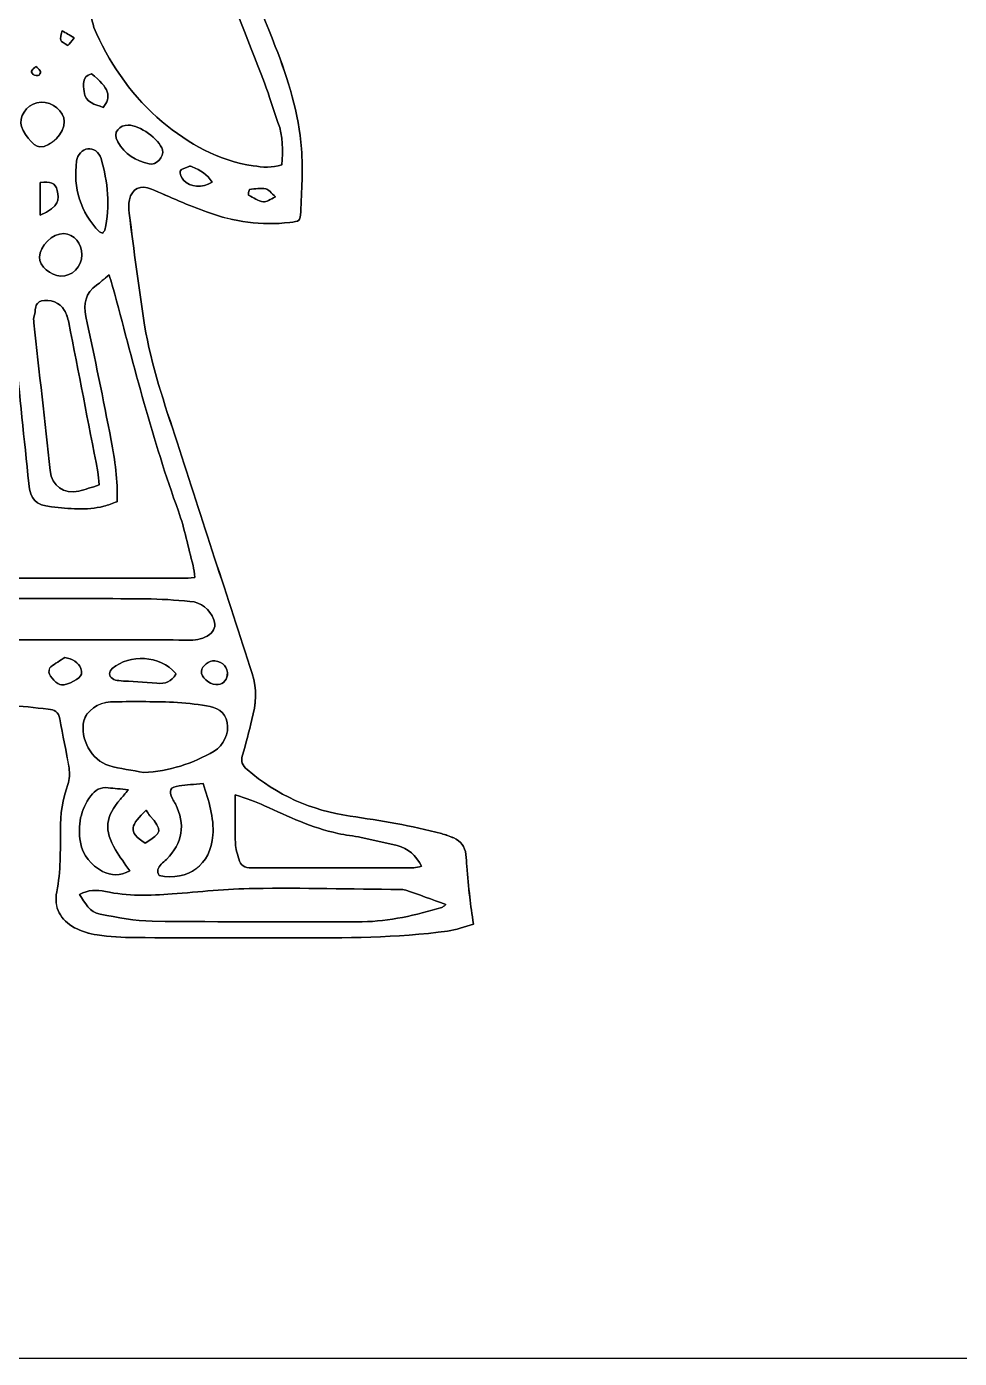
# Model space of a CAD drawing. Extents: x 0 to 300, y 0 to 232.
# Drawn here: x 145.8 to 199.4, y 0 to 76.6 of the extents above; entities that cross this region are included whole.
import ezdxf

# ---------------------------------------------------------------- set-up
doc = ezdxf.new("R2010")
doc.units = 0
doc.layers.get('0').update_dxf_attribs({"linetype": 'CONTINUOUS'})

msp = doc.modelspace()

# ---------------------------------------------------------------- linework, layer by layer
at = {"color": 7}
for points in [[(148.490064, 75.967592)], [(148.490064, 75.967592)], [(146.292387, 74.324522)], [(146.292387, 74.324522)], [(149.485235, 73.911572)], [(149.485235, 73.911572)], [(147.922437, 71.151991)], [(147.922437, 71.151991)], [(151.598348, 70.953816)], [(151.598348, 70.953816)], [(160.438706, 68.663132)], [(160.438706, 68.663132)], [(156.422534, 67.663095)], [(156.422534, 67.663095)], [(160.076409, 66.825606)], [(160.076409, 66.825606)], [(146.537066, 65.76304)], [(146.537066, 65.76304)], [(150.128556, 64.73968)], [(150.128556, 64.73968)], [(148.935208, 63.493104)], [(148.935208, 63.493104)], [(149.928233, 50.250524)], [(149.928233, 50.250524)], [(147.954488, 40.329141)], [(147.954488, 40.329141)], [(156.583221, 40.124956)], [(156.583221, 40.124956)], [(154.334032, 39.35901)], [(154.334032, 39.35901)], [(152.496649, 33.702772)], [(152.496649, 33.702772)], [(155.901982, 33.071471)], [(155.901982, 33.071471)], [(157.756822, 32.431298)], [(157.756822, 32.431298)], [(152.636016, 31.546161)], [(152.636016, 31.546161)], [(151.683055, 28.048823)], [(151.683055, 28.048823)], [(148.804283, 26.696934)], [(148.804283, 26.696934)]]:
    msp.add_lwpolyline(points, close=True, dxfattribs=at)
for points in [[(160.059382, 75.481525), (159.062064, 78.01331), (158.034841, 80.533363), (157.031799, 83.062859)], [(157.032228, 83.062573), (158.03527, 80.532934), (159.062493, 78.013024), (160.059811, 75.481239)], [(159.438669, 73.383151), (158.427186, 76.006083), (157.39152, 78.619857), (156.370593, 81.238926)], [(156.370736, 81.239069), (157.391807, 78.619857), (158.427329, 76.006226), (159.438813, 73.383294)], [(149.434582, 77.681634), (149.444455, 77.192276), (149.559498, 76.66829), (149.766259, 76.225722)], [(149.766402, 76.225865), (149.559641, 76.668434), (149.444599, 77.192419), (149.434726, 77.681777)], [(147.800956, 76.382974), (147.641699, 75.81177), (147.641699, 75.81177), (148.122616, 75.53089)], [(148.122616, 75.53089), (147.641699, 75.81177), (147.641699, 75.81177), (147.800956, 76.382974)], [(148.490064, 75.967592), (148.213333, 76.134432), (148.016302, 76.253194), (147.800956, 76.382974)], [(147.800956, 76.382974), (148.016445, 76.253194), (148.213333, 76.134432), (148.490064, 75.967592)], [(148.122616, 75.53089), (148.217626, 75.643786), (148.316213, 75.760974), (148.490064, 75.967592)], [(148.490064, 75.967592), (148.316213, 75.761117), (148.217626, 75.643786), (148.122616, 75.53089)], [(149.766259, 76.225722), (150.676437, 74.278161), (151.892821, 72.542513), (153.551631, 71.149702)], [(153.551774, 71.149845), (151.892964, 72.542513), (150.67658, 74.278161), (149.766402, 76.225865)], [(161.565375, 69.585472), (161.413989, 71.62976), (160.808014, 73.58104), (160.059382, 75.481525)], [(160.059811, 75.481239), (160.808444, 73.580754), (161.414561, 71.629474), (161.565804, 69.585186)], [(146.12984, 73.873081), (145.931521, 74.053657), (146.097645, 74.176856), (146.292387, 74.324522)], [(146.292387, 74.324522), (146.097788, 74.176856), (145.931664, 74.053514), (146.12984, 73.873081)], [(146.469958, 73.820568), (146.652537, 74.030763), (146.478114, 74.165265), (146.292387, 74.324522)], [(146.292387, 74.324522), (146.478114, 74.165265), (146.65268, 74.03062), (146.469958, 73.820568)], [(146.12984, 73.873081), (146.204388, 73.805401), (146.427604, 73.771632), (146.469958, 73.820568)], [(146.469958, 73.820568), (146.427604, 73.771632), (146.204388, 73.805544), (146.12984, 73.873081)], [(149.485235, 73.911572), (148.906734, 73.72055), (149.02106, 73.261383), (149.063557, 72.882345)], [(149.063557, 72.882345), (149.02106, 73.261383), (148.906734, 73.72055), (149.485235, 73.911572)], [(150.155456, 71.974028), (150.666277, 72.550097), (150.494859, 73.114147), (149.485235, 73.911572)], [(149.485235, 73.911572), (150.494859, 73.11429), (150.666277, 72.550097), (150.155456, 71.974028)], [(149.063557, 72.882345), (149.135101, 72.240027), (149.686988, 72.143014), (150.155456, 71.974028)], [(150.155456, 71.974028), (149.687131, 72.143014), (149.135101, 72.239884), (149.063557, 72.882345)], [(160.211484, 71.11207), (159.927312, 71.858985), (159.725989, 72.637666), (159.438669, 73.383151)], [(159.438813, 73.383294), (159.726275, 72.637809), (159.927455, 71.859129), (160.211627, 71.112213)], [(145.421129, 71.06571), (145.388362, 71.674117), (145.935813, 72.241171), (146.581137, 72.2675)], [(146.58128, 72.267643), (145.935813, 72.241171), (145.388505, 71.67426), (145.421272, 71.065853)], [(146.581137, 72.2675), (147.243201, 72.294686), (147.904694, 71.744373), (147.922437, 71.151991)], [(147.922437, 71.151991), (147.904694, 71.744373), (147.243201, 72.294543), (146.58128, 72.267643)], [(146.514172, 69.696365), (146.140285, 69.701516), (145.448029, 70.569054), (145.421129, 71.06571)], [(145.421272, 71.065853), (145.448172, 70.569054), (146.140285, 69.701659), (146.514315, 69.696508)], [(147.922437, 71.151991), (147.941896, 70.501946), (147.153915, 69.687351), (146.514172, 69.696365)], [(146.514315, 69.696508), (147.153915, 69.687351), (147.941896, 70.502089), (147.922437, 71.151991)], [(151.598348, 70.953816), (151.116287, 70.949809), (150.661985, 70.575207), (150.999241, 69.983255)], [(150.999241, 69.983255), (150.661985, 70.575207), (151.116287, 70.949666), (151.598348, 70.953816)], [(153.566942, 69.528238), (153.391946, 70.142225), (152.254403, 70.965835), (151.598348, 70.953816)], [(151.598348, 70.953816), (152.254403, 70.965835), (153.391946, 70.142225), (153.566942, 69.528238)], [(153.551631, 71.149702), (155.082379, 69.864349), (156.781826, 68.90867), (158.791343, 68.61019)], [(158.791486, 68.610333), (156.781969, 68.908813), (155.082522, 69.864493), (153.551774, 71.149845)], [(160.438706, 68.663132), (160.493652, 69.5052), (160.515115, 70.314502), (160.211484, 71.11207)], [(160.211627, 71.112213), (160.515115, 70.314502), (160.493652, 69.5052), (160.438706, 68.663132)], [(150.999241, 69.983255), (151.400458, 69.278693), (152.037482, 68.900943), (152.795845, 68.725089)], [(152.795845, 68.725089), (152.037482, 68.900943), (151.400458, 69.278693), (150.999241, 69.983255)], [(148.628143, 68.889925), (148.676792, 69.261952), (148.964684, 69.552276), (149.277043, 69.589765)], [(149.277043, 69.589622), (148.964541, 69.552133), (148.676792, 69.261809), (148.628143, 68.889782)], [(149.277043, 69.589765), (149.594697, 69.627826), (149.92623, 69.415342), (150.038267, 69.028577)], [(150.038267, 69.028434), (149.92623, 69.415199), (149.594554, 69.627683), (149.277043, 69.589622)], [(150.038267, 69.028577), (150.430183, 67.674399), (150.559391, 66.301477), (150.248176, 64.909954)], [(150.248176, 64.909811), (150.559391, 66.301477), (150.430183, 67.674256), (150.038267, 69.028434)], [(152.795845, 68.725089), (153.219812, 68.626788), (153.678693, 69.136465), (153.566942, 69.528238)], [(153.566942, 69.528238), (153.678693, 69.136465), (153.219812, 68.626788), (152.795845, 68.725089)], [(161.521447, 65.957639), (161.571957, 67.166153), (161.654375, 68.38354), (161.565375, 69.585472)], [(161.565804, 69.585186), (161.654804, 68.383253), (161.572386, 67.165867), (161.521876, 65.957353)], [(149.943544, 64.816661), (148.838195, 65.958211), (148.423814, 67.326554), (148.628143, 68.889925)], [(148.628143, 68.889782), (148.423814, 67.326411), (148.838338, 65.958068), (149.943544, 64.816518)], [(154.592448, 68.299977), (154.539076, 68.171341), (154.65884, 67.909492), (154.780751, 67.780427)], [(154.780751, 67.780427), (154.658697, 67.909492), (154.539076, 68.171198), (154.592448, 68.299977)], [(155.086528, 68.580142), (154.908385, 68.5013), (154.650112, 68.439057), (154.592448, 68.299977)], [(154.592448, 68.299977), (154.650112, 68.439057), (154.908385, 68.5013), (155.086528, 68.580142)], [(155.285992, 68.562399), (155.227326, 68.589013), (155.140615, 68.604037), (155.086528, 68.580142)], [(155.086528, 68.580142), (155.140615, 68.604037), (155.227183, 68.589013), (155.285992, 68.562399)], [(156.422534, 67.663095), (156.170271, 68.128415), (155.737861, 68.358642), (155.285992, 68.562399)], [(155.285992, 68.562399), (155.737718, 68.358642), (156.170271, 68.128415), (156.422534, 67.663095)], [(158.791343, 68.61019), (159.329494, 68.530347), (159.87623, 68.476976), (160.438706, 68.663132)], [(160.438706, 68.663132), (159.87623, 68.476976), (159.329494, 68.530347), (158.791486, 68.610333)], [(147.512349, 67.194485), (147.42063, 67.61559), (147.110273, 67.74351), (146.537066, 67.652793)], [(146.537066, 67.652793), (147.110417, 67.74351), (147.420773, 67.61559), (147.512349, 67.194485)], [(146.537066, 67.652793), (146.537066, 67.049108), (146.537066, 66.442848), (146.537066, 65.76304)], [(146.537066, 65.76304), (146.537066, 66.442848), (146.537066, 67.048965), (146.537066, 67.652793)], [(151.669748, 66.646747), (151.805967, 67.312389), (152.314928, 67.539754), (152.930776, 67.274327)], [(152.931205, 67.274041), (152.315215, 67.539468), (151.806396, 67.312246), (151.670177, 66.646461)], [(154.780751, 67.780427), (155.163938, 67.375061), (155.849183, 67.336141), (156.422534, 67.663095)], [(156.422534, 67.663095), (155.849183, 67.336141), (155.163938, 67.375061), (154.780751, 67.780427)], [(146.537066, 65.76304), (147.662304, 66.287884), (147.629108, 66.65848), (147.512349, 67.194485)], [(147.512349, 67.194485), (147.628965, 66.65848), (147.662304, 66.287884), (146.537066, 65.76304)], [(152.930776, 67.274327), (154.000925, 66.813014), (155.065065, 66.330524), (156.16097, 65.938465)], [(156.161399, 65.938179), (155.065494, 66.330238), (154.001355, 66.812728), (152.931205, 67.274041)], [(158.525057, 66.914177), (158.489715, 66.934066), (158.545233, 67.239843), (158.582435, 67.245138)], [(158.582579, 67.245281), (158.545233, 67.239986), (158.489858, 66.934066), (158.525201, 66.91432)], [(159.37614, 66.540147), (159.077947, 66.593661), (158.795922, 66.762218), (158.525057, 66.914177)], [(158.525201, 66.91432), (158.796208, 66.762218), (159.07809, 66.593805), (159.376283, 66.54029)], [(158.582435, 67.245138), (158.889358, 67.288922), (159.210016, 67.340863), (159.509641, 67.29021)], [(159.509784, 67.290353), (159.210016, 67.341006), (158.889358, 67.288922), (158.582579, 67.245281)], [(160.076409, 66.825606), (159.753175, 66.685237), (159.546271, 66.509669), (159.37614, 66.540147)], [(159.376283, 66.54029), (159.546271, 66.509669), (159.753175, 66.685237), (160.076409, 66.825606)], [(159.509641, 67.29021), (159.680487, 67.26145), (159.819711, 67.045817), (160.076409, 66.825606)], [(160.076409, 66.825606), (159.819711, 67.045817), (159.680487, 67.26145), (159.509784, 67.290353)], [(151.651719, 65.895682), (151.619095, 66.141649), (151.620097, 66.404929), (151.669748, 66.646747)], [(151.670177, 66.646461), (151.620526, 66.404643), (151.619525, 66.141363), (151.652148, 65.895396)], [(152.542866, 59.438727), (152.198026, 61.583319), (151.938037, 63.74179), (151.651719, 65.895682)], [(151.652148, 65.895396), (151.938466, 63.741504), (152.198312, 61.583033), (152.543296, 59.438441)], [(156.16097, 65.938465), (157.684849, 65.392873), (159.265391, 65.162646), (160.888143, 65.354526)], [(160.888572, 65.35424), (159.26582, 65.16236), (157.685278, 65.39273), (156.161399, 65.938179)], [(160.888143, 65.354526), (161.448902, 65.420775), (161.499269, 65.425783), (161.521447, 65.957639)], [(161.521876, 65.957353), (161.499698, 65.425497), (161.449331, 65.420489), (160.888572, 65.35424)], [(146.492852, 63.352736), (146.492995, 63.994768), (147.251644, 64.732097), (147.893533, 64.714068)], [(147.893676, 64.714068), (147.251787, 64.732097), (146.493138, 63.994911), (146.492995, 63.352736)], [(147.893533, 64.714068), (148.474467, 64.697756), (148.944079, 64.147013), (148.935208, 63.493104)], [(148.935208, 63.493104), (148.944079, 64.147013), (148.474324, 64.697756), (147.893676, 64.714068)], [(150.128556, 64.73968), (150.060017, 64.766867), (149.984181, 64.774737), (149.943544, 64.816661)], [(149.943544, 64.816518), (149.984181, 64.774737), (150.06016, 64.766867), (150.128556, 64.73968)], [(150.248176, 64.909954), (150.235012, 64.851002), (150.174487, 64.802925), (150.128556, 64.73968)], [(150.128556, 64.73968), (150.174343, 64.802925), (150.235012, 64.851002), (150.248176, 64.909811)], [(147.723688, 62.268564), (147.107698, 62.294319), (146.492566, 62.836048), (146.492852, 63.352736)], [(146.492995, 63.352736), (146.492995, 62.836048), (147.107841, 62.294319), (147.723832, 62.268564)], [(148.935208, 63.493104), (148.925764, 62.80371), (148.369727, 62.241663), (147.723688, 62.268564)], [(147.723832, 62.268564), (148.369727, 62.241663), (148.925764, 62.80371), (148.935208, 63.493104)], [(149.77699, 61.742432), (149.994626, 61.900829), (150.193231, 62.085269), (150.498007, 62.338819)], [(150.49815, 62.33839), (150.193374, 62.08484), (149.994626, 61.9004), (149.777133, 61.742003)], [(150.498007, 62.338819), (150.626356, 61.907698), (150.73639, 61.57273), (150.826249, 61.232469)], [(150.826392, 61.23204), (150.736533, 61.572444), (150.626642, 61.907411), (150.49815, 62.33839)], [(149.16844, 59.932951), (149.005178, 60.690741), (149.142112, 61.280546), (149.77699, 61.742432)], [(149.777133, 61.742003), (149.142255, 61.279974), (149.005321, 60.690168), (149.168583, 59.932522)], [(146.608896, 60.839122), (146.166327, 60.717927), (146.302403, 60.281368), (146.185071, 59.986179)], [(146.185214, 59.986179), (146.302546, 60.281368), (146.16647, 60.717927), (146.609039, 60.839122)], [(147.92215, 60.307696), (147.685055, 60.728802), (147.077793, 60.967328), (146.608896, 60.839122)], [(146.609039, 60.839122), (147.077793, 60.967328), (147.685198, 60.728802), (147.922293, 60.307696)], [(150.826249, 61.232469), (151.933601, 57.033288), (153.011048, 52.826666), (154.484131, 48.733084)], [(154.484274, 48.732655), (153.011048, 52.826237), (151.933744, 57.033002), (150.826392, 61.23204)], [(146.185071, 59.986179), (146.138139, 59.868275), (146.16275, 59.715029), (146.177202, 59.580384)], [(146.177345, 59.580384), (146.16275, 59.715029), (146.138282, 59.868275), (146.185214, 59.986179)], [(148.17656, 59.60385), (148.128768, 59.846526), (148.042916, 60.092779), (147.92215, 60.307696)], [(147.922293, 60.307696), (148.043202, 60.092779), (148.128911, 59.846526), (148.176703, 59.60385)], [(150.619631, 52.810498), (150.154597, 55.188321), (149.677974, 57.564428), (149.16844, 59.932951)], [(149.168583, 59.932522), (149.678117, 57.563855), (150.154741, 55.187892), (150.619774, 52.810068)], [(146.177202, 59.580384), (146.485125, 56.744967), (146.790044, 53.909121), (147.110273, 51.074993)], [(147.110417, 51.074993), (146.790187, 53.909264), (146.485268, 56.744967), (146.177345, 59.580384)], [(149.849965, 51.006454), (149.296933, 53.873063), (148.741039, 56.739387), (148.17656, 59.60385)], [(148.176703, 59.60385), (148.741182, 56.739387), (149.297076, 53.873063), (149.850108, 51.006454)], [(154.410012, 52.703039), (153.688566, 54.921177), (152.914321, 57.128584), (152.542866, 59.438727)], [(152.543296, 59.438441), (152.91475, 57.128155), (153.688995, 54.920891), (154.410441, 52.702753)], [(145.103189, 57.979953), (145.348727, 55.429996), (145.619304, 52.882327), (145.877291, 50.333658)], [(145.877434, 50.333228), (145.619448, 52.882041), (145.34887, 55.429566), (145.103332, 57.979524)], [(150.965187, 49.288405), (150.990084, 50.511944), (150.843133, 51.667517), (150.619631, 52.810498)], [(150.619774, 52.810068), (150.843419, 51.667087), (150.990227, 50.511515), (150.96533, 49.287976)], [(158.73511, 39.394352), (157.283919, 43.827481), (155.85276, 48.267049), (154.410012, 52.703039)], [(154.410441, 52.702753), (155.85319, 48.266762), (157.284348, 43.827338), (158.735539, 39.394066)], [(147.110273, 51.074993), (147.210005, 50.191572), (147.885806, 49.715378), (148.758781, 49.900246)], [(148.758925, 49.900246), (147.885806, 49.715378), (147.210148, 50.191572), (147.110417, 51.074993)], [(149.928233, 50.250524), (149.89747, 50.557875), (149.892605, 50.785813), (149.849965, 51.006454)], [(149.850108, 51.006454), (149.892605, 50.785813), (149.89747, 50.558018), (149.928233, 50.250524)], [(145.877291, 50.333658), (145.972301, 49.395148), (146.253467, 49.09395), (147.188828, 48.995506)], [(147.188971, 48.995077), (146.25361, 49.093521), (145.972444, 49.394719), (145.877434, 50.333228)], [(148.758781, 49.900246), (149.134385, 49.979946), (149.496968, 50.11917), (149.928233, 50.250524)], [(149.928233, 50.250524), (149.496968, 50.11917), (149.134385, 49.979803), (148.758925, 49.900246)], [(150.191514, 49.024266), (150.450216, 49.091517), (150.699187, 49.196257), (150.965187, 49.288405)], [(150.96533, 49.287976), (150.699331, 49.195828), (150.450216, 49.091088), (150.191657, 49.023837)], [(147.188828, 48.995506), (148.190153, 48.890194), (149.194625, 48.765278), (150.191514, 49.024266)], [(150.191657, 49.023837), (149.194625, 48.764706), (148.190296, 48.889621), (147.188971, 48.995077)], [(154.484131, 48.733084), (154.846428, 47.726465), (155.055478, 46.664329), (155.325055, 45.625086)], [(155.325198, 45.624657), (155.055621, 46.663899), (154.846571, 47.726036), (154.484274, 48.732655)], [(155.325055, 45.625086), (155.380429, 45.411743), (155.391447, 45.18681), (155.430081, 44.916947)], [(155.430224, 44.916518), (155.391447, 45.186524), (155.380429, 45.411314), (155.325198, 45.624657)], [(154.699763, 44.882893), (143.485874, 44.881462), (132.271984, 44.881319), (121.058095, 44.882893)], [(121.058238, 44.882463), (132.272127, 44.881032), (143.486017, 44.881032), (154.699906, 44.882463)], [(155.430081, 44.916947), (155.145766, 44.903068), (154.922693, 44.882893), (154.699763, 44.882893)], [(154.699906, 44.882463), (154.922979, 44.882463), (155.145909, 44.902782), (155.430224, 44.916518)], [(144.986859, 43.716016), (147.527802, 43.714442), (150.068745, 43.719879), (152.609259, 43.698273)], [(152.609402, 43.69813), (150.068745, 43.719736), (147.527802, 43.714299), (144.987002, 43.715873)], [(152.609259, 43.698273), (153.454618, 43.690976), (154.300979, 43.628161), (155.143763, 43.554614)], [(155.143906, 43.554471), (154.301122, 43.628017), (153.454761, 43.690833), (152.609402, 43.69813)], [(155.143763, 43.554614), (155.816988, 43.495948), (156.280019, 43.135225), (156.51783, 42.481459)], [(156.517973, 42.481316), (156.280305, 43.135082), (155.817275, 43.495805), (155.143906, 43.554471)], [(156.51783, 42.481459), (156.64947, 42.119306), (156.55446, 41.86089), (156.264279, 41.643398)], [(156.264422, 41.643254), (156.554603, 41.86089), (156.649613, 42.119163), (156.517973, 42.481316)], [(156.264279, 41.643398), (155.938756, 41.399291), (155.572595, 41.320879), (155.168231, 41.324313)], [(155.168374, 41.32417), (155.572739, 41.320879), (155.938899, 41.399148), (156.264422, 41.643254)], [(149.948981, 41.342199), (139.304436, 41.34363), (128.660033, 41.340053), (118.015488, 41.347064)], [(118.015631, 41.346921), (128.660176, 41.33991), (139.304579, 41.343344), (149.949124, 41.342056)], [(155.168231, 41.324313), (153.428576, 41.338479), (151.688922, 41.341913), (149.948981, 41.342199)], [(149.949124, 41.342056), (151.688922, 41.342056), (153.428576, 41.338336), (155.168374, 41.32417)], [(147.954488, 40.329141), (147.681478, 40.148995), (147.399596, 39.980295), (147.140894, 39.781546)], [(147.14118, 39.781403), (147.399596, 39.980295), (147.681478, 40.149138), (147.954488, 40.329141)], [(148.872536, 39.696123), (148.74018, 40.033523), (148.379457, 40.254593), (147.954488, 40.329141)], [(147.954488, 40.329141), (148.379457, 40.254593), (148.74018, 40.033523), (148.872822, 39.69598)], [(150.679155, 39.682244), (151.699367, 40.561515), (153.401962, 40.440177), (154.325447, 39.421253)], [(154.32559, 39.421253), (153.402105, 40.440177), (151.699367, 40.561515), (150.679298, 39.682244)], [(156.583221, 40.124956), (156.229366, 40.161872), (155.849326, 39.862248), (155.811551, 39.516835)], [(155.811694, 39.516835), (155.849326, 39.862248), (156.229366, 40.161729), (156.583221, 40.124956)], [(157.299658, 39.310646), (157.357752, 39.729749), (157.053262, 40.075877), (156.583221, 40.124956)], [(156.583221, 40.124956), (157.053262, 40.075877), (157.357752, 39.729749), (157.299801, 39.310646)], [(147.140894, 39.781546), (147.069207, 39.726315), (147.032005, 39.579937), (147.038444, 39.479203)], [(147.03873, 39.47906), (147.032291, 39.579793), (147.069494, 39.726315), (147.14118, 39.781403)], [(147.038444, 39.479203), (147.055328, 39.219786), (147.535672, 38.752892), (147.763037, 38.74631)], [(147.763324, 38.746167), (147.535815, 38.752749), (147.055614, 39.219643), (147.03873, 39.47906)], [(147.763037, 38.74631), (148.149516, 38.735293), (148.844061, 39.102598), (148.905017, 39.369026)], [(148.905303, 39.368883), (148.844205, 39.102598), (148.149802, 38.73515), (147.763324, 38.746167)], [(148.905017, 39.369026), (148.92834, 39.47119), (148.911599, 39.597107), (148.872536, 39.696123)], [(148.872822, 39.69598), (148.911742, 39.596964), (148.928626, 39.471047), (148.905303, 39.368883)], [(150.685737, 39.108464), (150.475256, 39.258563), (150.48427, 39.514116), (150.679155, 39.682244)], [(150.679298, 39.682244), (150.484413, 39.514116), (150.475399, 39.258563), (150.68588, 39.108464)], [(151.062629, 38.990703), (150.933564, 39.000719), (150.788045, 39.03549), (150.685737, 39.108464)], [(150.68588, 39.108464), (150.788188, 39.035347), (150.933564, 39.000719), (151.062772, 38.990703)], [(154.334032, 39.35901), (154.0915, 38.925026), (153.720474, 38.792671), (153.240989, 38.837028)], [(153.241132, 38.837028), (153.720474, 38.792671), (154.0915, 38.925026), (154.334032, 39.35901)], [(154.325447, 39.421253), (154.338039, 39.407516), (154.331886, 39.377039), (154.334032, 39.35901)], [(154.334032, 39.35901), (154.331886, 39.377039), (154.338039, 39.407516), (154.32559, 39.421253)], [(155.811551, 39.516835), (155.777067, 39.199468), (156.218205, 38.802257), (156.645893, 38.765627)], [(156.646036, 38.765627), (156.218348, 38.802257), (155.77721, 39.199468), (155.811694, 39.516835)], [(156.645893, 38.765627), (156.987013, 38.736437), (157.250723, 38.956219), (157.299658, 39.310646)], [(157.299801, 39.310646), (157.250723, 38.956219), (156.987013, 38.736437), (156.646036, 38.765627)], [(158.71522, 36.760116), (158.94416, 37.636812), (159.026864, 38.503205), (158.73511, 39.394352)], [(158.735539, 39.394066), (159.027294, 38.502776), (158.944589, 37.636526), (158.71565, 36.75983)], [(153.240989, 38.837028), (152.516395, 38.903706), (151.788367, 38.934041), (151.062629, 38.990703)], [(151.062772, 38.990703), (151.788367, 38.934041), (152.516395, 38.903706), (153.241132, 38.837028)], [(144.677361, 37.513757), (145.446312, 37.560117), (146.227711, 37.422753), (147.00167, 37.352927)], [(147.0021, 37.352641), (146.228141, 37.422467), (145.446741, 37.559831), (144.67779, 37.513471)], [(149.049249, 36.683708), (149.175595, 37.210269), (149.868709, 37.753142), (150.570409, 37.76974)], [(150.570552, 37.769597), (149.868852, 37.752999), (149.175738, 37.210126), (149.049392, 36.683565)], [(150.570409, 37.76974), (151.779067, 37.798357), (152.989728, 37.790201), (154.198243, 37.752283)], [(154.198386, 37.75214), (152.990014, 37.790058), (151.779353, 37.798214), (150.570552, 37.769597)], [(154.198243, 37.752283), (154.835267, 37.732251), (155.472434, 37.63624), (156.104021, 37.538511)], [(156.104165, 37.538368), (155.472578, 37.63624), (154.83541, 37.732108), (154.198386, 37.75214)], [(147.00167, 37.352927), (147.33721, 37.322592), (147.599918, 37.20197), (147.668314, 36.796747)], [(147.668743, 36.796461), (147.600204, 37.201684), (147.337639, 37.322306), (147.0021, 37.352641)], [(147.668314, 36.796747), (147.828428, 35.849796), (148.042344, 34.911716), (148.193158, 33.963477)], [(148.193587, 33.96319), (148.042773, 34.911429), (147.828858, 35.849509), (147.668743, 36.796461)], [(156.104021, 37.538511), (156.67265, 37.450655), (157.170164, 37.226295), (157.294364, 36.578825)], [(157.294507, 36.578682), (157.170308, 37.226152), (156.67265, 37.450512), (156.104165, 37.538368)], [(150.491854, 34.106993), (149.481515, 34.401467), (148.804856, 35.665356), (149.049249, 36.683708)], [(149.049392, 36.683565), (148.804999, 35.665213), (149.481658, 34.401323), (150.491997, 34.10685)], [(157.294364, 36.578825), (157.409692, 35.979146), (157.077444, 35.240244), (156.547449, 34.935611)], [(156.547592, 34.935468), (157.077587, 35.240101), (157.409692, 35.979003), (157.294507, 36.578682)], [(158.173921, 34.70381), (158.385977, 35.379325), (158.536075, 36.074156), (158.71522, 36.760116)], [(158.71565, 36.75983), (158.536504, 36.07387), (158.386406, 35.379039), (158.174351, 34.703524)], [(156.547449, 34.935611), (155.299156, 34.218029), (153.967443, 33.780039), (152.496649, 33.702772)], [(152.496649, 33.702772), (153.967443, 33.780039), (155.299156, 34.218172), (156.547592, 34.935468)], [(158.435485, 33.875049), (158.160471, 34.110999), (158.057019, 34.332355), (158.173921, 34.70381)], [(158.174351, 34.703524), (158.057591, 34.332069), (158.1609, 34.110713), (158.435914, 33.874762)], [(148.193158, 33.963477), (148.241664, 33.659416), (148.228643, 33.310569), (148.12605, 33.024395)], [(148.126479, 33.024109), (148.229073, 33.310283), (148.242093, 33.65913), (148.193587, 33.96319)], [(152.496649, 33.702772), (151.827287, 33.833839), (151.143903, 33.91683), (150.491854, 34.106993)], [(150.491997, 34.10685), (151.143903, 33.91683), (151.827287, 33.833839), (152.496649, 33.702772)], [(164.358724, 31.197743), (162.138582, 31.519976), (160.149956, 32.402967), (158.435485, 33.875049)], [(158.435914, 33.874762), (160.150385, 32.402681), (162.139155, 31.51969), (164.359153, 31.197457)], [(147.695071, 30.398315), (147.69364, 31.299622), (147.820415, 32.170307), (148.126479, 33.024109)], [(148.12605, 33.024395), (147.819986, 32.170593), (147.693926, 31.299908), (147.694642, 30.398601)], [(154.525912, 32.941261), (154.953171, 32.999784), (155.385151, 33.024252), (155.901982, 33.071471)], [(155.901982, 33.071471), (155.385151, 33.024252), (154.953171, 32.999784), (154.526055, 32.941548)], [(156.467463, 30.093968), (156.536717, 31.119618), (156.244962, 32.073008), (155.901982, 33.071471)], [(155.901982, 33.071471), (156.244962, 32.073008), (156.53686, 31.119618), (156.46732, 30.093682)], [(149.442738, 32.359039), (148.861804, 31.559039), (148.673645, 30.670324), (148.851359, 29.700479)], [(148.851359, 29.700479), (148.673645, 30.670324), (148.861804, 31.559039), (149.442738, 32.359039)], [(150.438339, 32.827936), (150.000492, 32.884599), (149.687131, 32.695294), (149.442738, 32.359039)], [(149.442738, 32.359039), (149.687131, 32.695437), (150.000492, 32.884599), (150.438339, 32.827936)], [(150.870463, 29.253188), (150.196379, 30.370699), (150.283233, 31.193451), (151.152774, 32.180323)], [(151.152774, 32.180323), (150.283233, 31.193451), (150.196379, 30.370699), (150.870463, 29.253188)], [(151.611369, 32.717187), (151.154491, 32.759254), (150.794913, 32.781719), (150.438339, 32.827936)], [(150.438339, 32.827936), (150.794913, 32.781719), (151.154491, 32.759254), (151.611369, 32.717187)], [(151.152774, 32.180323), (151.283842, 32.329134), (151.410474, 32.481665), (151.611369, 32.717187)], [(151.611369, 32.717187), (151.410474, 32.481665), (151.283842, 32.329134), (151.152774, 32.180323)], [(154.139291, 32.196492), (153.908634, 32.659666), (154.010655, 32.871149), (154.525912, 32.941261)], [(154.526055, 32.941548), (154.010655, 32.871435), (153.908777, 32.659952), (154.139434, 32.196778)], [(154.309278, 31.899586), (154.258196, 32.001464), (154.190087, 32.094614), (154.139291, 32.196492)], [(154.139434, 32.196778), (154.190087, 32.0949), (154.258196, 32.001751), (154.309421, 31.899872)], [(157.765837, 29.608044), (157.740796, 30.491751), (157.756822, 31.376602), (157.756822, 32.431298)], [(157.756822, 32.431298), (157.756822, 31.376602), (157.740939, 30.491751), (157.765837, 29.608044)], [(159.442676, 31.79642), (158.935432, 32.034088), (158.392416, 32.195061), (157.756822, 32.431298)], [(157.756822, 32.431298), (158.392416, 32.195061), (158.935432, 32.034088), (159.442676, 31.79642)], [(152.636016, 31.546161), (151.781785, 30.696795), (151.497757, 30.294577), (152.571913, 29.650398)], [(152.571913, 29.650398), (151.497757, 30.294577), (151.781785, 30.696795), (152.636016, 31.546161)], [(152.843922, 31.214198), (152.767943, 31.297761), (152.720867, 31.408225), (152.636016, 31.546161)], [(152.636016, 31.546161), (152.72101, 31.408225), (152.767943, 31.297904), (152.843922, 31.214198)], [(153.799602, 28.710172), (154.731099, 29.650255), (154.901803, 30.718974), (154.309278, 31.899586)], [(154.309421, 31.899872), (154.902089, 30.71926), (154.731243, 29.650541), (153.799745, 28.710458)], [(163.658741, 30.200855), (162.174784, 30.522944), (160.808587, 31.156677), (159.442676, 31.79642)], [(159.442676, 31.79642), (160.808587, 31.156534), (162.174784, 30.522944), (163.658741, 30.200855)], [(152.571913, 29.650398), (153.555924, 30.21502), (153.586259, 30.397457), (152.843922, 31.214198)], [(152.843922, 31.214198), (153.586259, 30.397457), (153.555924, 30.215163), (152.571913, 29.650398)], [(169.61117, 30.192126), (167.883249, 30.645856), (166.12671, 30.941045), (164.358724, 31.197743)], [(164.359153, 31.197457), (166.127139, 30.940759), (167.883678, 30.64557), (169.611599, 30.19184)], [(147.694642, 30.398601), (147.696073, 29.210405), (147.724118, 28.026215), (147.487165, 26.842883)], [(147.487594, 26.842597), (147.724547, 28.025929), (147.696073, 29.210119), (147.695071, 30.398315)], [(156.46732, 30.093682), (156.353423, 28.415412), (155.045176, 27.426536), (153.374919, 27.772521)], [(153.375062, 27.772807), (155.045319, 27.426822), (156.353566, 28.415555), (156.467463, 30.093968)], [(165.006194, 29.96705), (164.560048, 30.059341), (164.103742, 30.104271), (163.658741, 30.200855)], [(163.658741, 30.200855), (164.103742, 30.104271), (164.560048, 30.059341), (165.006194, 29.96705)], [(167.070656, 29.503304), (166.386699, 29.674723), (165.696876, 29.824392), (165.006194, 29.96705)], [(165.006194, 29.96705), (165.696876, 29.824392), (166.386556, 29.674723), (167.070656, 29.503304)], [(170.320597, 29.939148), (170.092086, 30.041885), (169.853131, 30.128453), (169.61117, 30.192126)], [(169.611599, 30.19184), (169.85356, 30.128309), (170.092516, 30.041599), (170.321026, 29.938862)], [(171.022869, 28.993055), (170.968782, 29.438772), (170.725533, 29.757141), (170.320597, 29.939148)], [(170.321026, 29.938862), (170.725963, 29.756855), (170.969211, 29.438486), (171.023298, 28.992769)], [(148.851359, 29.700479), (148.993588, 28.924946), (149.445314, 28.374775), (150.12598, 28.018345)], [(150.12598, 28.018345), (149.445314, 28.374775), (148.993588, 28.924946), (148.851359, 29.700479)], [(151.683055, 28.048823), (151.396881, 28.470358), (151.113711, 28.849825), (150.870463, 29.253188)], [(150.870463, 29.253188), (151.113854, 28.849825), (151.396881, 28.470358), (151.683055, 28.048823)], [(157.765837, 29.608044), (157.773993, 29.31772), (157.882167, 29.02897), (157.954569, 28.741937)], [(157.954569, 28.741937), (157.882167, 29.02897), (157.773849, 29.317577), (157.765837, 29.608044)], [(168.47563, 28.312103), (168.148389, 28.941973), (167.702816, 29.34505), (167.070656, 29.503304)], [(167.070656, 29.503304), (167.702816, 29.34505), (168.148389, 28.941973), (168.47563, 28.312103)], [(153.374919, 27.772521), (153.241132, 28.019776), (153.285775, 28.238843), (153.498403, 28.431438)], [(153.498546, 28.431724), (153.285918, 28.238986), (153.241275, 28.019919), (153.375062, 27.772807)], [(153.498403, 28.431438), (153.599709, 28.523586), (153.70359, 28.613159), (153.799602, 28.710172)], [(153.799745, 28.710458), (153.70359, 28.613302), (153.599852, 28.523729), (153.498546, 28.431724)], [(157.954569, 28.741937), (158.051868, 28.356889), (158.285816, 28.214375), (158.700196, 28.216664)], [(158.700196, 28.216664), (158.285816, 28.214375), (158.051868, 28.356746), (157.954569, 28.741937)], [(171.074523, 28.309098), (171.053632, 28.536893), (171.050341, 28.766262), (171.022869, 28.993055)], [(171.023298, 28.992769), (171.050771, 28.765976), (171.054205, 28.536607), (171.074952, 28.308812)], [(150.12598, 28.018345), (150.613907, 27.763077), (151.122153, 27.75764), (151.683055, 28.048823)], [(151.683055, 28.048823), (151.12201, 27.75764), (150.613764, 27.763077), (150.12598, 28.018345)], [(158.700196, 28.216664), (161.80662, 28.232833), (164.913044, 28.224391), (168.019468, 28.228826)], [(168.019468, 28.228826), (164.913044, 28.224391), (161.80662, 28.232833), (158.700196, 28.216664)], [(168.019468, 28.228826), (168.161983, 28.228969), (168.304211, 28.279479), (168.47563, 28.312103)], [(168.47563, 28.312103), (168.304354, 28.279479), (168.162126, 28.228969), (168.019468, 28.228826)], [(171.244368, 26.542257), (171.177832, 27.13006), (171.128324, 27.719865), (171.074523, 28.309098)], [(171.074952, 28.308812), (171.128753, 27.719722), (171.178261, 27.129916), (171.244797, 26.541971)], [(147.487165, 26.842883), (147.30802, 25.949018), (147.701224, 25.211117), (148.509953, 24.778993)], [(148.510382, 24.778707), (147.701653, 25.21083), (147.308449, 25.948731), (147.487594, 26.842597)], [(150.29282, 26.859911), (149.772841, 26.972091), (149.309667, 26.952774), (148.804283, 26.696934)], [(148.804283, 26.696934), (149.309524, 26.952774), (149.772841, 26.972091), (150.292677, 26.860054)], [(150.292677, 26.860054), (151.554849, 26.588474), (152.837912, 26.6221), (154.120546, 26.720258)], [(154.120689, 26.720115), (152.838055, 26.621814), (151.554992, 26.588188), (150.29282, 26.859911)], [(154.120546, 26.720258), (155.694363, 26.840737), (157.268608, 27.017879), (158.844285, 27.03691)], [(158.844428, 27.036767), (157.268752, 27.017736), (155.694506, 26.840594), (154.120689, 26.720115)], [(158.844285, 27.03691), (161.635345, 27.070535), (164.427549, 27.00357), (167.219181, 26.976813)], [(167.219324, 26.97667), (164.427549, 27.003427), (161.635488, 27.070392), (158.844428, 27.036767)], [(167.219181, 26.976813), (167.333221, 26.975382), (167.454702, 26.979103), (167.559585, 26.942615)], [(167.559728, 26.942472), (167.454845, 26.978959), (167.333364, 26.975525), (167.219324, 26.97667)], [(167.559585, 26.942615), (168.307073, 26.682053), (169.050984, 26.411475), (169.876454, 26.115285)], [(169.876597, 26.115142), (169.050984, 26.411332), (168.307073, 26.68191), (167.559728, 26.942472)], [(148.804283, 26.696934), (149.11421, 26.207004), (149.367904, 25.658694), (149.993624, 25.550376)], [(149.993481, 25.55052), (149.368047, 25.658694), (149.11421, 26.207004), (148.804283, 26.696934)], [(169.876454, 26.115285), (169.732079, 26.006252), (169.690583, 25.953739), (169.6385, 25.938858)], [(169.638643, 25.938715), (169.690727, 25.953596), (169.732222, 26.006252), (169.876597, 26.115142)], [(171.457138, 24.981319), (171.378154, 25.553667), (171.300458, 26.046746), (171.244368, 26.542257)], [(171.244797, 26.541971), (171.30103, 26.04646), (171.378727, 25.553381), (171.457568, 24.981032)], [(152.976707, 25.152022), (151.980391, 25.164184), (150.982357, 25.37953), (149.993481, 25.55052)], [(149.993624, 25.550376), (150.982357, 25.379387), (151.980534, 25.164041), (152.97685, 25.151879)], [(169.6385, 25.938858), (168.140949, 25.50745), (166.63052, 25.127268), (165.060567, 25.124406)], [(165.06071, 25.124263), (166.630663, 25.127268), (168.141092, 25.50745), (169.638643, 25.938715)], [(148.509953, 24.778993), (148.904587, 24.568083), (149.360034, 24.425138), (149.803891, 24.363039)], [(149.80432, 24.362752), (149.360463, 24.424995), (148.905017, 24.56794), (148.510382, 24.778707)], [(165.060567, 25.124406), (161.032518, 25.116965), (157.004183, 25.103229), (152.976707, 25.152022)], [(152.97685, 25.151879), (157.004326, 25.102943), (161.032661, 25.116822), (165.06071, 25.124263)], [(161.126813, 24.18976), (164.080133, 24.18561), (167.033597, 24.196771), (169.968602, 24.578814)], [(169.969031, 24.578528), (167.034026, 24.196485), (164.080562, 24.185324), (161.127242, 24.189474)], [(169.968602, 24.578814), (170.455242, 24.642059), (170.925426, 24.833796), (171.457138, 24.981319)], [(171.457568, 24.981032), (170.925712, 24.833653), (170.455671, 24.641916), (169.969031, 24.578528)], [(149.803891, 24.363039), (150.526624, 24.261876), (151.262093, 24.21523), (151.992696, 24.210508)], [(151.993125, 24.210221), (151.262665, 24.214943), (150.527053, 24.26159), (149.80432, 24.362752)], [(151.992696, 24.210508), (155.037163, 24.190332), (158.082059, 24.194053), (161.126813, 24.18976)], [(161.127242, 24.189474), (158.082489, 24.193623), (155.037592, 24.189474), (151.993125, 24.210221)], [(300.002416, 0.000005), (200.001611, 0.000005), (100.000805, 0.000005), (0, 0.000005)]]:
    msp.add_open_spline(points, degree=3, dxfattribs=at)

doc.saveas('drawing.dxf')
